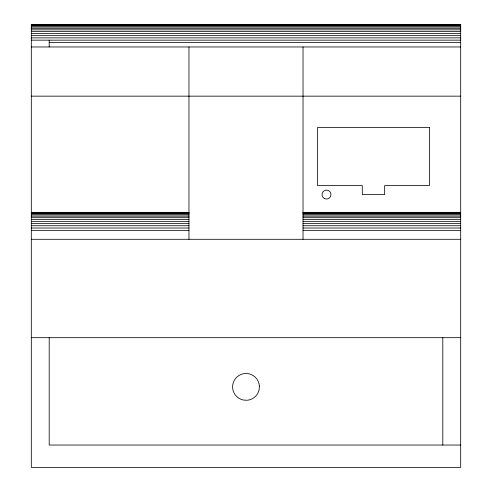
<?xml version="1.0" encoding="UTF-8"?>
<svg xmlns="http://www.w3.org/2000/svg" width="492" height="492" viewBox="0 0 492 492"><rect width="100%" height="100%" fill="white"/><g stroke="black" fill="none" stroke-linecap="round" stroke-linejoin="round"><path stroke-width="0.74" d="M31.31 24.674L49.2 24.754M31.31 24.754L460.69 24.754M31.31 25.209L460.69 25.209M31.31 25.959L460.69 25.959M31.31 26.998L460.69 26.998M31.31 28.296L460.69 28.296M31.31 29.84L460.69 29.84M31.31 31.599L460.69 31.599M31.31 33.548L460.69 33.548M31.31 35.645L460.69 35.645M31.31 37.859L460.69 37.859M31.31 40.153L460.69 40.153M49.2 42.49L460.69 42.49M31.31 46.961L460.69 46.961M31.31 96.161L460.69 96.161M31.31 212.452L188.971 212.452M303.029 212.452L460.69 212.452M31.31 212.605L188.971 212.605M303.029 212.605L460.69 212.605M31.31 213.067L188.971 213.067M303.029 213.067L460.69 213.067M31.31 213.817L188.971 213.817M303.029 213.817L460.69 213.817M31.31 214.85L188.971 214.85M303.029 214.85L460.69 214.85M31.31 216.154L188.971 216.154M303.029 216.154L460.69 216.154M31.31 217.698L188.971 217.698M303.029 217.698L460.69 217.698M31.31 219.457L188.971 219.457M303.029 219.457L460.69 219.457M31.31 221.4L188.971 221.4M303.029 221.4L460.69 221.4M31.31 223.497L188.971 223.497M303.029 223.497L460.69 223.497M31.31 225.717L188.971 225.717M303.029 225.717L460.69 225.717M31.31 228.011L188.971 228.011M303.029 228.011L460.69 228.011M31.31 230.348L188.971 230.348M303.029 230.348L460.69 230.348M31.31 239.29L460.69 239.29M31.31 337.69L460.69 337.69M460.69 445.039L49.2 445.039L49.2 337.69M442.8 337.69L442.8 445.039M303.029 46.961L303.029 239.29M188.971 46.961L188.971 239.29M49.2 40.153L49.2 46.961M259.389 386.011L259.161 389.504A13.419 13.419 0 0 1 246.879 400.279L243.386 400.051A13.419 13.419 0 0 1 232.661 385.433A13.419 13.419 0 0 1 246.289 373.477A13.419 13.419 0 0 1 259.389 386.011M460.69 24.6L31.31 24.6L31.31 467.4L460.69 467.4L460.69 24.6M429.381 127.471L317.561 127.471L317.561 185.619L362.29 185.619L362.29 194.561L384.652 194.561L384.652 185.619L429.381 185.619L429.381 127.471M324.271 198.436A4.471 4.471 0 0 0 330.981 194.561A4.471 4.471 0 0 0 324.271 190.693A4.471 4.471 0 0 0 324.271 198.436"/></g></svg>
